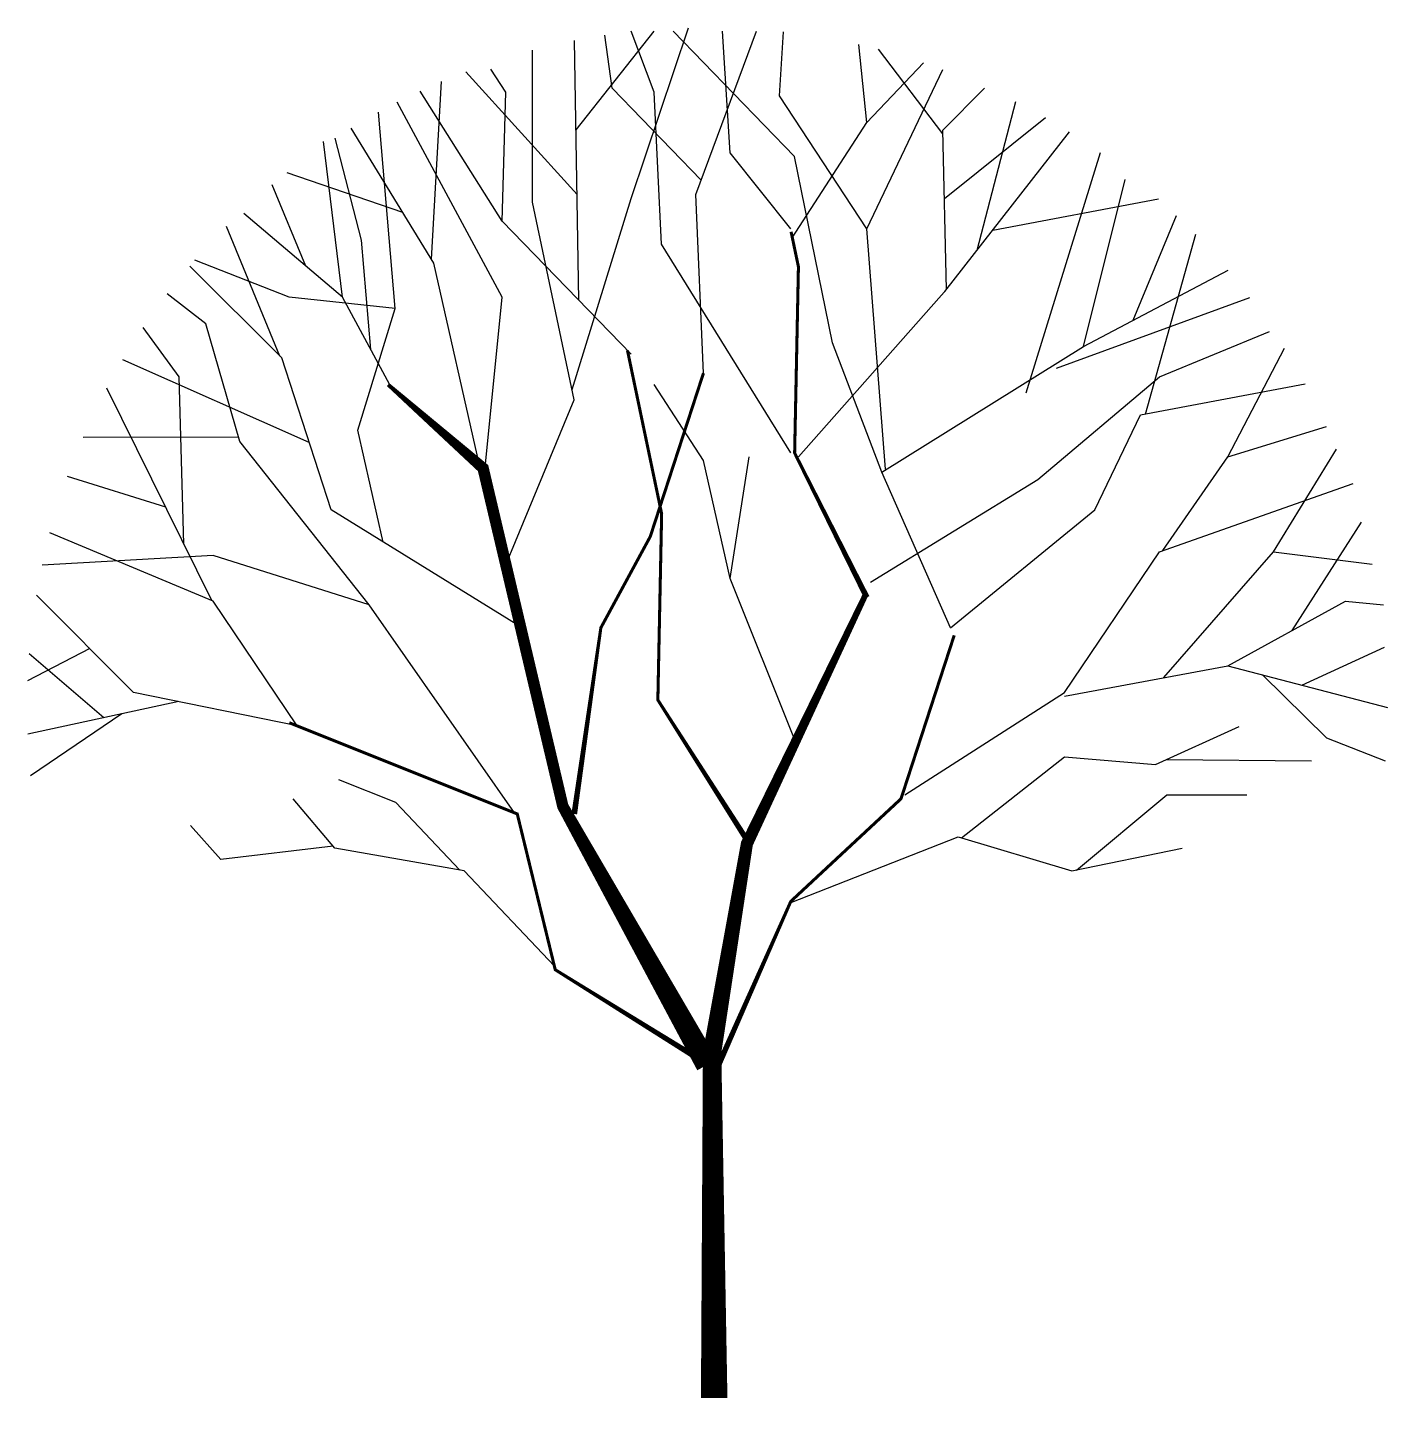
# Model space of a CAD drawing. Extents: x 484.58 to 489.95, y -117.99 to -112.53.
import ezdxf

# ---------------------------------------------------------------- set-up
doc = ezdxf.new("R2010")
doc.units = 0
doc.layers.get('0').update_dxf_attribs({"linetype": 'CONTINUOUS'})

msp = doc.modelspace()

# ---------------------------------------------------------------- linework, layer by layer
for points in [[(486.7312, -113.9587), (486.9647, -113.2038), (487.1901, -112.5298)], [(486.7467, -112.9336), (487.0547, -112.5438)], [(487.2411, -113.1312), (486.8897, -112.7688), (486.8598, -112.5595)], [(487.5947, -114.2088), (487.0847, -113.3838), (487.0547, -112.7838), (486.9647, -112.5438)], [(487.9542, -114.2842), (487.7597, -113.7738), (487.6097, -113.0388), (487.1297, -112.5438)], [(487.2497, -113.8938), (487.2197, -113.1888), (487.4597, -112.5438)], [(487.5947, -113.3238), (487.3547, -113.0238), (487.3247, -112.5438)], [(487.8947, -113.3238), (487.5497, -112.7988), (487.5662, -112.5457)], [(486.4698, -114.6508), (486.7397, -113.9988), (486.5747, -113.2188), (486.5747, -112.6189)], [(486.7576, -113.6055), (486.741, -112.5803)], [(487.6006, -113.3588), (487.8947, -112.9038), (487.863, -112.5963)], [(488.195, -112.9487), (487.9406, -112.6152)], [(487.8947, -112.9038), (488.1182, -112.668)], [(486.7508, -113.1886), (486.312, -112.7035)], [(486.9647, -113.8188), (486.4547, -113.2938), (486.4697, -112.7838), (486.4097, -112.6938)], [(487.9688, -114.2723), (487.8947, -113.3238), (488.1943, -112.6948)], [(486.4547, -113.2938), (486.1309, -112.7799)], [(486.1754, -113.4436), (486.2161, -112.742)], [(487.6247, -114.2238), (488.2097, -113.5638), (488.1947, -112.9338), (488.3597, -112.7688)], [(486.3854, -114.293), (486.4547, -113.5938), (486.0401, -112.8243)], [(488.3305, -113.4078), (488.4832, -112.8212)], [(485.9853, -114.5608), (485.8847, -114.1188), (486.0329, -113.6378), (485.9672, -112.8631)], [(488.2011, -113.2036), (488.6, -112.8844)], [(486.3658, -114.2566), (486.1847, -113.4588), (485.8591, -112.926)], [(488.2031, -113.5712), (488.6945, -112.9411)], [(485.8247, -113.5938), (485.7497, -112.9788)], [(485.9364, -113.8001), (485.8997, -113.3688), (485.7961, -112.966)], [(488.5242, -113.9716), (488.8167, -113.0227)], [(486.0627, -113.2591), (485.6058, -113.1025)], [(485.6794, -113.4709), (485.5473, -113.1498)], [(488.2247, -114.8988), (487.9542, -114.2842), (488.7497, -113.7888), (488.9147, -113.1288)], [(488.392, -113.3289), (489.0466, -113.2053)], [(486.0197, -113.9538), (485.8247, -113.5938), (485.4347, -113.2638)], [(488.9462, -113.6851), (489.1179, -113.2709)], [(485.5772, -113.8263), (485.3661, -113.3152)], [(488.9946, -114.055), (489.1932, -113.3455)], [(486.0329, -113.6378), (485.6147, -113.5938), (485.2421, -113.4478)], [(486.5276, -114.8957), (485.7797, -114.4338), (485.5847, -113.8338), (485.2218, -113.4713)], [(488.7497, -113.7888), (489.3212, -113.4875)], [(485.9297, -114.8088), (485.4197, -114.1638), (485.2847, -113.6988), (485.1331, -113.5811)], [(488.644, -113.8744), (489.4073, -113.5956)], [(485.198, -114.567), (485.1797, -113.9088), (485.0376, -113.7139)], [(487.9097, -114.7188), (488.5697, -114.3138), (489.0497, -113.9088), (489.4847, -113.7288)], [(489.3197, -114.2238), (489.5441, -113.7948)], [(485.6931, -114.1675), (484.957, -113.8412)], [(487.3547, -114.7038), (487.2497, -114.2388), (487.0547, -113.9388)], [(488.2247, -114.8988), (488.7947, -114.4338), (488.9747, -114.0588), (489.6258, -113.9354)], [(485.3093, -114.7915), (484.8939, -113.9533)], [(489.0638, -114.5938), (489.3197, -114.2238), (489.7095, -114.1038)], [(485.4145, -114.1459), (484.8007, -114.147)], [(489.4997, -114.5988), (489.7484, -114.1937)], [(487.6072, -115.3325), (487.3547, -114.7038), (487.4297, -114.2238)], [(485.1266, -114.4228), (484.7392, -114.3022)], [(488.0447, -115.5588), (488.6747, -115.1538), (489.0497, -114.5988), (489.8147, -114.3288)], [(489.5738, -114.9094), (489.8481, -114.482)], [(485.6457, -115.2862), (485.3147, -114.7938), (484.6698, -114.5238)], [(486.5043, -115.6296), (485.9297, -114.8088), (485.3147, -114.6138), (484.6391, -114.6522)], [(489.0678, -115.0956), (489.4997, -114.5988), (489.8892, -114.6471)], [(485.6457, -115.2862), (484.9997, -115.1538), (484.6166, -114.7699)], [(488.6747, -115.1688), (489.3197, -115.0488), (489.7847, -114.7938), (489.9347, -114.8088)], [(489.6115, -115.1252), (489.939, -114.9747)], [(484.8273, -114.9811), (484.5817, -115.1088)], [(484.882, -115.2544), (484.588, -115.002)], [(489.3197, -115.0488), (489.9497, -115.2138)], [(489.457, -115.0847), (489.7097, -115.3338), (489.9414, -115.4243)], [(485.1783, -115.1904), (484.5818, -115.3193)], [(484.9536, -115.2389), (484.5933, -115.4839)], [(488.2684, -115.7279), (488.6747, -115.4088), (489.0347, -115.4388), (489.3647, -115.2888)], [(489.0776, -115.4192), (489.6497, -115.4238)], [(486.2876, -115.8557), (486.0347, -115.5888), (485.8097, -115.4988)], [(486.6612, -116.2346), (486.3047, -115.8588), (485.7947, -115.7688), (485.6297, -115.5738)], [(488.722, -115.8552), (489.0797, -115.5588), (489.3947, -115.5588)], [(485.7884, -115.7614), (485.3447, -115.8138), (485.2247, -115.6788)], [(487.5922, -115.9843), (488.2547, -115.7238), (488.7047, -115.8588), (489.1397, -115.7688)]]:
    msp.add_lwpolyline(points)
for points in [[(487.8947, -114.7788, 0.0225, 0.012, 0), (487.6097, -114.2088, 0.012, 0.012, 0), (487.6247, -113.4738, 0.012, 0.012, 0), (487.5957, -113.3354, 0.012, 0.012, 0)], [(487.4324, -115.7538, 0.0225, 0.012, 0), (487.0697, -115.1838, 0.012, 0.012, 0), (487.0847, -114.4488, 0.012, 0.012, 0), (486.9497, -113.8038, 0.012, 0.012, 0)], [(486.7397, -115.6338, 0.0225, 0.012, 0), (486.8447, -114.8988, 0.012, 0.012, 0), (487.0397, -114.5388, 0.012, 0.012, 0), (487.2497, -113.8938, 0.012, 0.012, 0)], [(487.2647, -116.6238, 0.09, 0.045, 0), (486.6947, -115.6038, 0.045, 0.045, 0), (486.3797, -114.2688, 0.045, 0.015, 0), (486.0047, -113.9388, 0.015, 0.015, 0)], [(487.2921, -117.9397, 0.1046, 0.0725, 0), (487.2839, -116.5747, 0.0725, 0.0478, 0), (487.4213, -115.7514, 0.0478, 0.0225, 0), (487.8905, -114.7666, 0.0225, 0.0225, 0)], [(487.3097, -116.6238, 0.0225, 0.012, 0), (487.5947, -115.9788, 0.012, 0.012, 0), (488.0297, -115.5738, 0.012, 0.012, 0), (488.2397, -114.9288, 0.012, 0.012, 0)], [(487.2197, -116.5938, 0.0225, 0.012, 0), (486.6647, -116.2488, 0.012, 0.012, 0), (486.5147, -115.6338, 0.012, 0.012, 0), (485.6147, -115.2738, 0.012, 0.012, 0)]]:
    msp.add_lwpolyline(points, format="xyseb")

doc.saveas('drawing.dxf')
